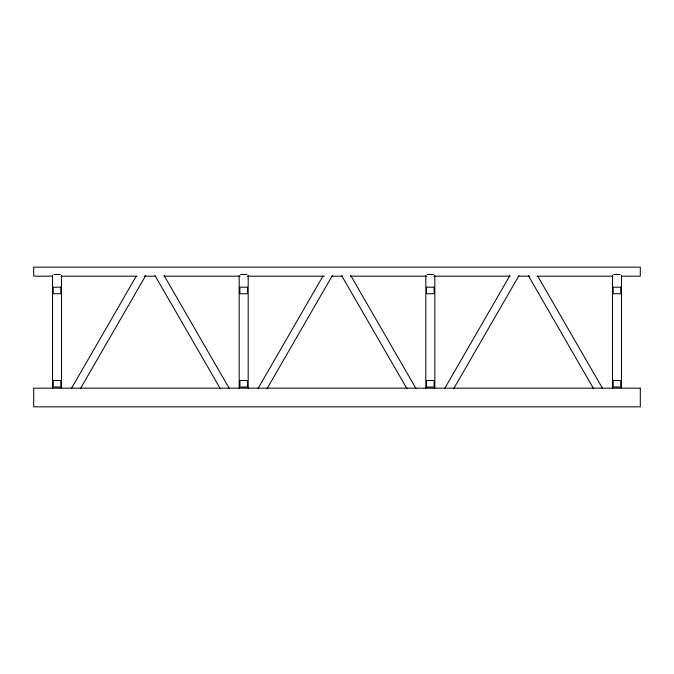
<?xml version="1.0" encoding="UTF-8"?>
<svg xmlns="http://www.w3.org/2000/svg" width="674" height="674" viewBox="0 0 674 674"><rect width="100%" height="100%" fill="white"/><g stroke="black" fill="none" stroke-linecap="round" stroke-linejoin="round"><path stroke-width="1.01" d="M71.385 388.519L136.207 276.256M80.307 388.847L145.651 275.674M258.032 388.519L322.854 276.256M266.955 388.847L332.299 275.674M444.68 388.519L510.024 275.354M453.602 388.847L518.946 275.674M53.836 274.503L60.205 274.503M240.5 274.503L246.869 274.503M427.148 274.503L433.517 274.503M613.795 274.503L620.164 274.503M52.656 276.18L33.7 276.18L33.7 267.165L640.3 267.165L640.3 276.18L621.344 276.18M61.081 276.18L136.906 276.18M144.278 276.18L155.863 276.18M164.287 276.18L240.113 276.18M247.484 276.18L324.363 276.18M331.734 276.18L342.266 276.18M350.691 276.18L426.516 276.18M433.887 276.18L509.713 276.18M518.138 276.18L529.722 276.18M537.094 276.18L612.919 276.18M537.793 276.256L602.615 388.519M528.349 275.674L593.693 388.847M350.623 275.354L415.968 388.519M341.701 275.674L407.045 388.847M163.976 275.354L229.32 388.519M155.054 275.674L220.398 388.847M621.487 275.556L621.487 388.165M612.472 275.556L612.472 388.165M434.84 275.556L434.84 388.165M425.825 275.556L425.825 388.165M248.192 275.556L248.192 388.165M239.177 275.556L239.177 388.165M61.528 275.556L61.528 388.165M52.513 275.556L52.513 388.165M60.812 287.191L53.254 287.191L53.254 293.729L60.812 293.729L60.812 287.191M247.459 287.191L239.902 287.191L239.902 293.729L247.459 293.729L247.459 287.191M434.107 287.191L426.541 287.191L426.541 293.729L434.107 293.729L434.107 287.191M620.746 287.191L613.188 287.191L613.188 293.729L620.746 293.729L620.746 287.191M60.812 380.515L53.254 380.515L53.254 387.053L60.812 387.053L60.812 380.515M247.459 380.515L239.902 380.515L239.902 387.053L247.459 387.053L247.459 380.515M434.107 380.515L426.541 380.515L426.541 387.053L434.107 387.053L434.107 380.515M620.746 380.515L613.188 380.515L613.188 387.053L620.746 387.053L620.746 380.515M640.3 388.165L33.7 388.165L33.7 406.835L640.3 406.835L640.3 388.165"/></g></svg>
